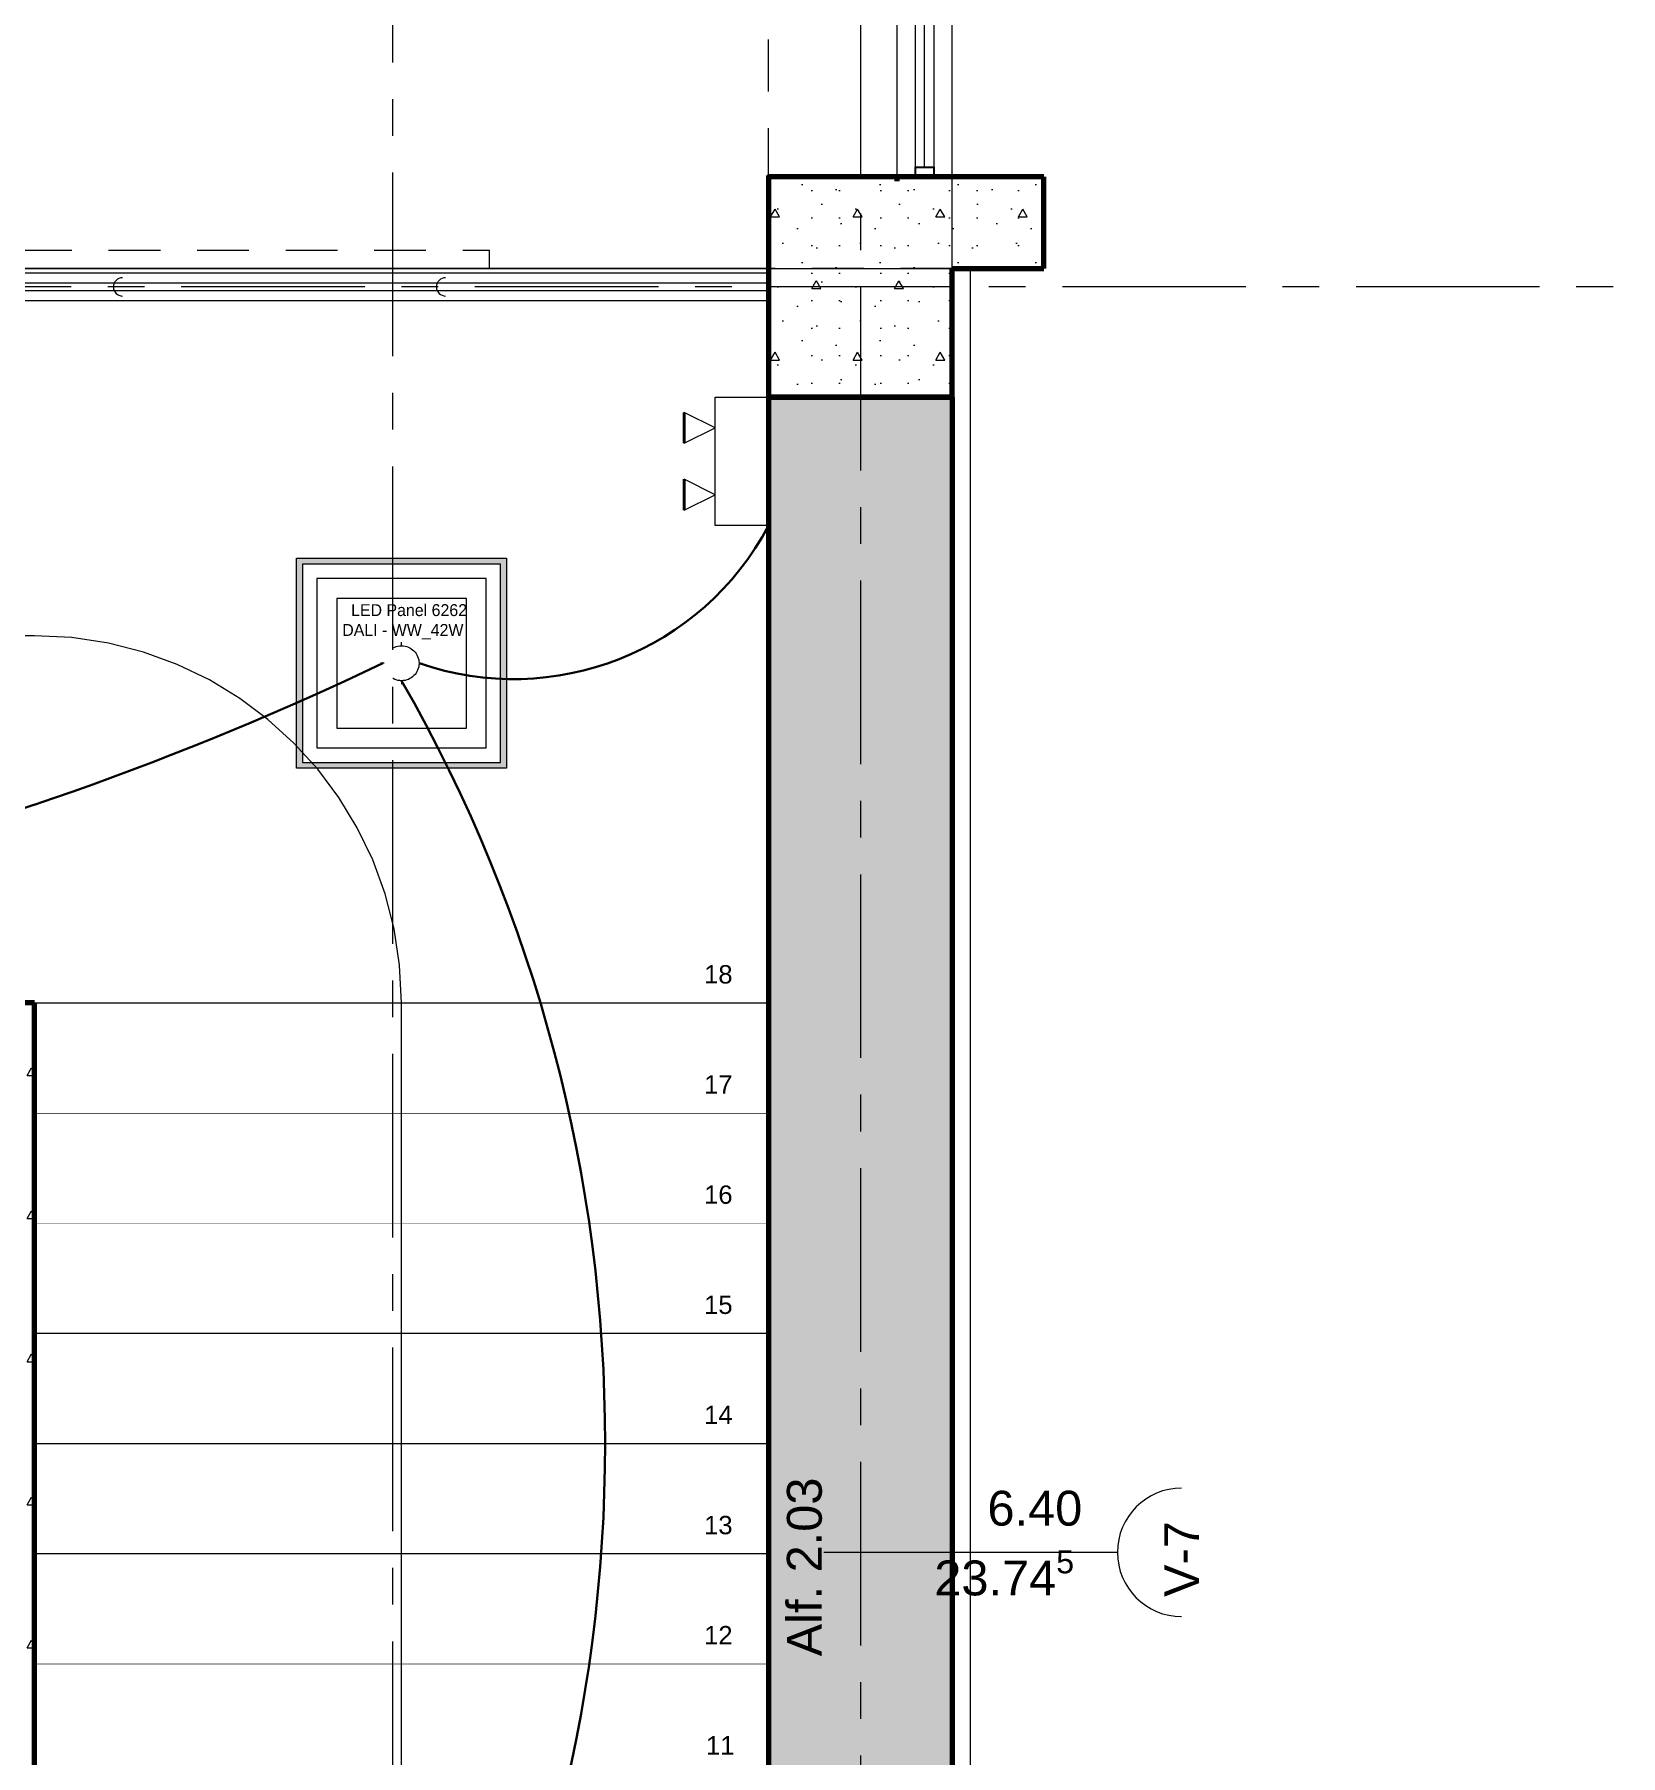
# Model space of a CAD drawing. Header units: inches. Extents: x -38 to 5698, y -33 to 92.
# Drawn here: x 141.57 to 145.891, y 22.7 to 27.388 of the extents above; entities that cross this region are included whole.
import ezdxf
from ezdxf.lldxf.tags import DXFTag

# ---------------------------------------------------------------- set-up
doc = ezdxf.new("R2010")
doc.units = ezdxf.units.IN
doc.header["$MEASUREMENT"] = 0
doc.set_wipeout_variables(frame=1)
for name, pattern in [('ACAD_ISO04W100', [30, 24, -3, 0, -3]), ('DASHED', [0.75, 0.5, -0.25]), ('Hidden Line', [0.195611, 0.141111, -0.0545]), ('Línea Oculta', [0.195611, 0.141111, -0.0545]), ('Punto & Raya', [0.65, 0.5, -0.075, 0, -0.075]), ('Raya Pequeña', [0.141111, 0.070556, -0.070556]), ('Wipeout_Contour', [1, 0, -1])]:
    doc.linetypes.add(name, pattern=pattern)
for name, color, linetype, lineweight in [('00_IE_Luminarias', 6, 'Continuous', 30), ('ALUMBRADO_PVC', 6, 'PVC1', 30), ('Luminaria', 9, 'Continuous', 9), ('Luminarias', 5, 'Continuous', 20), ('pulsador', 4, 'Continuous', 40)]:
    doc.layers.add(name, color=color, linetype=linetype, lineweight=lineweight)
for name, color, linetype in [('02 _ ARQ _ ALB _ Ejes Generales', 7, 'Continuous'), ('02 _ ARQ _ ZON _ Espacio.3D', 7, 'Continuous'), ('08 _ STR _ EXT _ 06 Columnas', 7, 'Continuous'), ('08 _ STR _ EXT _ 06 Elementos de Fachada', 7, 'Continuous'), ('08 _ STR _ EXT _ 07 Losa Aligerada', 7, 'Continuous'), ('08 _ STR _ EXT _ 09 Vigas', 7, 'Continuous'), ('08 _ STR _ EXT _ 11 Escaleras', 7, 'Continuous'), ('08 _ STR _ EXT _ 12 Ascensor', 7, 'Continuous'), ('Estructura - 04 MURO', 7, 'Continuous'), ('Interior - CIELO RASSO', 7, 'Continuous'), ('Interior - Escaleras & Barandillas', 7, 'Continuous'), ('Marcador - Secciones', 251, 'Continuous')]:
    doc.layers.add(name, color=color, linetype=linetype)
doc.styles.add('Estilo_Generado_3', font='arial.ttf')
doc.styles.add('Estilo_Generado_4', font='swisse.ttf')
doc.styles.add('{18b73a54-fa43-428c-adcb-c1c7bbdf2c84}', font='Simplex.shx')
tags = doc.linetypes.add('PVC1', pattern='A,1,-0.19772,["PVC",{18b73a54-fa43-428c-adcb-c1c7bbdf2c84},S=0.13,R=0,X=0,Y=-0.061851],-0.507647', length=1.705367).pattern_tags.tags
tags[6] = DXFTag(74, 10)
pattern_1 = [(0, (92.5, 3e-09), (0, 0.3897114), [0.024375, -0.200625]), (0, (92.6125, 0.19486), (0, 0.3897114), [0.024375, -0.200625]), (60, (92.5, 3e-09), (-0.3375, 0.1948557), [0.024375, -0.200625]), (60, (92.725, 3e-09), (-0.3375, 0.1948557), [0.024375, -0.200625]), (120, (92.5244, 3e-09), (0.3375, 0.1948557), [0.024375, -0.200625]), (120, (92.7494, 3e-09), (0.3375, 0.1948557), [0.024375, -0.200625]), (0, (92.500015, 0.0375), (0, 0.075), [0, -0.075, 0, -0.1125]), (45, (92.537515, 0.0375), (-0.05303301, 0.05303301), [0, -0.05625, 0, -0.09375])]

# ---------------------------------------------------------------- blocks, each defined once
blk = doc.blocks.new('*U268')
at = {"layer": 'Luminarias', "linetype": 'DASHED', "lineweight": 0, "ltscale": 0.05}
blk.add_lwpolyline([(0, -0.005), (0, 0.005)], dxfattribs=at)
blk = doc.blocks.new('*U269')
at = {"color": 0, "linetype": 'ByBlock', "lineweight": -2, "transparency": 16777216}
blk.add_blockref('*U268', (0, 0.055), dxfattribs=at)
for p, rotation in [((-0.055, 0), 90), ((0.055, 0), 270), ((0, -0.055), 180)]:
    blk.add_blockref('*U268', p, dxfattribs=dict(at, rotation=rotation))
blk = doc.blocks.new('PANEL CUADRAD 60X60 AD')
at = {"layer": 'Luminarias'}
h = blk.add_hatch(dxfattribs=at)
h.set_pattern_fill('DOTS', color=6, scale=0.0015)
h.set_pattern_definition([(0, (-2127.458864, -786.8599919), (0.001190625, 0.00238125), [0, -0.00238125])])
h.paths.add_polyline_path([(-0.3, 0.3), (-0.3, -0.3), (0.3, -0.3), (0.3, 0.3)])
h.paths.add_polyline_path([(0.283, 0.283), (0.283, -0.283), (-0.283, -0.283), (-0.283, 0.283)], flags=16)
h.paths.add_polyline_path([(0.2415, 0.2415), (0.2415, -0.2415), (-0.2415, -0.2415), (-0.2415, 0.2415)], flags=0)
h.paths.add_polyline_path([(0.1851, 0.1851), (0.1851, -0.1851), (-0.1851, -0.1851), (-0.1851, 0.1851)], flags=0)
h.paths.add_polyline_path([(0.05, 0, -1), (-0.05, 0, -1)], flags=0)
h.paths.add_polyline_path([(-0.1815, 0.0591), (0.2115, 0.0591), (0.2115, 0.1859), (-0.1815, 0.1859)], flags=8)
at = {"layer": 'Luminarias', "color": 6, "lineweight": 0}
for points in [[(-0.3, 0.3), (0.3, 0.3), (0.3, -0.3), (-0.3, -0.3)], [(-0.283, -0.283), (0.283, -0.283), (0.283, 0.283), (-0.283, 0.283)], [(-0.2415, -0.2415), (0.2415, -0.2415), (0.2415, 0.2415), (-0.2415, 0.2415)], [(-0.1851, -0.1851), (0.1851, -0.1851), (0.1851, 0.1851), (-0.1851, 0.1851)]]:
    blk.add_lwpolyline(points, close=True, dxfattribs=at)
at = {"layer": 'Luminarias', "color": 6}
blk.add_lwpolyline([(-0.3, 0.3), (0.3, 0.3), (0.3, -0.3), (-0.3, -0.3)], close=True, dxfattribs=at)
at = {"layer": 'Luminarias', "color": 6, "linetype": 'DASHED', "lineweight": 0, "ltscale": 0.01}
blk.add_circle((0, 0), 0.05, dxfattribs=at)
at = {"color": 6}
blk.add_blockref('*U269', (0, 0), dxfattribs=at)
at = {"layer": 'Luminarias', "color": 6, "insert": (-0.1693, 0.1686), "char_height": 0.034, "width": 0.456812, "attachment_point": 1}
blk.add_mtext('  LED Panel 6262 DALI - WW_42W {\\Ftxt|c0;\\C4;\\P} ', dxfattribs=at)
blk = doc.blocks.new('luz de emergencia')
at = {"color": 5, "lineweight": 40}
for p, q in [((164.1493, 48.9365, -0.0001), (164.2333, 48.9365, -0.0001)), ((164.3313, 48.9365, -0.0001), (164.4153, 48.9365, -0.0001))]:
    blk.add_line(p, q, dxfattribs=at)
at = {"layer": '00_IE_Luminarias', "color": 5, "linetype": 'Continuous', "lineweight": 13}
for p, q in [((164.1913, 49.0205, -0.0001), (164.1493, 48.9365, -0.0001)), ((164.2333, 48.9365, -0.0001), (164.1913, 49.0205, -0.0001)), ((164.3733, 49.0205, -0.0001), (164.3313, 48.9365, -0.0001)), ((164.4153, 48.9365, -0.0001), (164.3733, 49.0205, -0.0001))]:
    blk.add_line(p, q, dxfattribs=at)
at = {"layer": '00_IE_Luminarias', "color": 5, "linetype": 'Continuous', "lineweight": 13, "elevation": -0.0001}
blk.add_lwpolyline([(164.4573, 49.0205), (164.1073, 49.0205), (164.1073, 49.1666), (164.4573, 49.1665)], close=True, dxfattribs=at)

msp = doc.modelspace()

# ---------------------------------------------------------------- hatches: boundary and pattern name
at = {"layer": '08 _ STR _ EXT _ 06 Elementos de Fachada', "linetype": 'Continuous', "lineweight": 9}
h = msp.add_hatch(dxfattribs=at)
h.set_pattern_fill('HORMIGÓN_EN_MASA_0002', color=250, style=0, pattern_type=2)
h.set_pattern_definition(pattern_1)
h.paths.add_polyline_path([(144.07, 26.75), (144.32, 26.75), (144.32, 27), (144.07, 27)])

# ---------------------------------------------------------------- linework, layer by layer
at = {"layer": '02 _ ARQ _ ALB _ Ejes Generales', "color": 251, "linetype": 'Punto & Raya', "lineweight": 13}
msp.add_line((143.82, 45.9), (143.82, 2.05), dxfattribs=at)
at = {"layer": '02 _ ARQ _ ZON _ Espacio.3D', "color": 254, "linetype": 'Continuous', "lineweight": 0, "flags": 128}
msp.add_lwpolyline([(140.82, 15.1499), (140.8204, 17.1), (140.32, 17.1), (140.32, 19.05), (138.17, 19.05), (138.17, 20.35), (139.17, 20.35), (139.17, 22.25), (138.67, 22.25), (138.67, 22.7), (139.17, 22.7), (139.17, 24.4), (138.67, 24.4), (138.67, 24.85), (139.17, 24.85), (139.17, 26.75), (143.57, 26.75), (143.57, 27), (143.92, 27), (143.92, 29.7)], dxfattribs=at)
at = {"layer": '08 _ STR _ EXT _ 06 Elementos de Fachada', "color": 7, "linetype": 'Continuous', "lineweight": 80, "flags": 128}
for points in [[(144.32, 27), (144.07, 27)], [(144.32, 26.75), (144.32, 27)], [(144.07, 26.75), (144.32, 26.75)]]:
    msp.add_lwpolyline(points, dxfattribs=at)
at = {"layer": '08 _ STR _ EXT _ 09 Vigas', "color": 251, "linetype": 'Hidden Line', "lineweight": 13}
msp.add_line((144.07, 26.75), (144.07, 39.9), dxfattribs=at)
at = {"layer": '08 _ STR _ EXT _ 09 Vigas', "color": 251, "linetype": 'Continuous', "lineweight": 13}
msp.add_line((144.07, 26.4), (144.07, 20.7), dxfattribs=at)
at = {"layer": '08 _ STR _ EXT _ 09 Vigas', "color": 251, "linetype": 'Continuous', "lineweight": 80}
msp.add_line((144.07, 26.4), (144.07, 20.7), dxfattribs=at)
at = {"layer": '08 _ STR _ EXT _ 11 Escaleras', "color": 161, "linetype": 'Continuous', "lineweight": 13}
msp.add_line((143.57, 20.35), (143.57, 26.75), dxfattribs=at)
at = {"layer": 'Estructura - 04 MURO', "color": 165, "linetype": 'Continuous', "lineweight": 15}
for p, q in [((143.92, 27), (143.92, 29.7)), ((144.07, 27), (144.07, 29.7)), ((143.97, 27.026), (143.97, 28.33)), ((143.995, 27.026), (143.995, 28.33)), ((144.02, 28.33), (144.02, 27.026)), ((144.07, 20.35), (144.07, 26.75)), ((144.12, 20.35), (144.12, 26.75)), ((144.52, 23.2535), (143.72, 23.2535))]:
    msp.add_line(p, q, dxfattribs=at)
at = {"layer": 'Estructura - 04 MURO', "color": 7, "linetype": 'Continuous', "lineweight": 80}
msp.add_line((144.07, 27), (143.92, 27), dxfattribs=at)
at = {"layer": 'Estructura - 04 MURO', "color": 165, "linetype": 'Continuous', "lineweight": 25}
for p, q in [((143.97, 27), (143.97, 27.026)), ((143.97, 27.026), (144.02, 27.026)), ((144.02, 27.026), (144.02, 27))]:
    msp.add_line(p, q, dxfattribs=at)
at = {"layer": 'Estructura - 04 MURO', "color": 251, "linetype": 'Línea Oculta', "lineweight": 13}
msp.add_line((144.02, 26.4), (143.87, 26.4), dxfattribs=at)
at = {"layer": 'Estructura - 04 MURO', "color": 7, "linetype": 'Continuous', "lineweight": 80, "flags": 128}
msp.add_lwpolyline([(143.92, 26.9879), (143.92, 27)], dxfattribs=at)
at = {"layer": 'Estructura - 04 MURO', "color": 251, "linetype": 'Continuous', "lineweight": 13, "flags": 128}
msp.add_lwpolyline([(144.695, 23.4285, 1), (144.695, 23.0785)], format="xyb", dxfattribs=at)
at = {"layer": 'Interior - CIELO RASSO', "color": 251, "linetype": 'Línea Oculta', "lineweight": 13, "flags": 128}
msp.add_lwpolyline([(139.12, 26.8), (142.81, 26.8)], dxfattribs=at)

# ---------------------------------------------------------------- texts
at = {"layer": 'Estructura - 04 MURO', "color": 251, "lineweight": 25, "char_height": 0.095, "attachment_point": 7, "rotation": 90, "style": 'Estilo_Generado_4'}
for s, insert in [('\\A1;{\\pql;\\pt0;\\fSwis721 Ex BT|b0|i0|c0|p34;Alf. 2.03\\fSwis721 Ex BT|b0|i0|c0|p34;\\A1{\\H.66x;\\S^  ;}\\fSwis721 Ex BT|b0|i0|c0|p34;\\fSwis721 Ex BT|b0|i0|c0|p34;}', (143.7425, 22.9703)), ('\\A1;{\\pql;\\pt0;\\fSwis721 Ex BT|b0|i0|c0|p34;V-7\\fSwis721 Ex BT|b0|i0|c0|p34;\\fSwis721 Ex BT|b0|i0|c0|p34;\\fSwis721 Ex BT|b0|i0|c0|p34;}', (144.7425, 23.1319))]:
    msp.add_mtext(s, dxfattribs=dict(at, insert=insert))
at = {"layer": 'Estructura - 04 MURO', "color": 251, "lineweight": 25, "char_height": 0.095, "attachment_point": 7, "style": 'Estilo_Generado_4'}
for s, insert in [('\\A1;{\\pql;\\pt0;\\fSwis721 Ex BT|b0|i0|c0|p34;6.40\\fSwis721 Ex BT|b0|i0|c0|p34;\\A1{\\H.66x;\\S^  ;}\\fSwis721 Ex BT|b0|i0|c0|p34;\\fSwis721 Ex BT|b0|i0|c0|p34;}', (144.166, 23.2985)), ('\\A1;{\\pql;\\pt0;\\fSwis721 Ex BT|b0|i0|c0|p34;23.74\\fSwis721 Ex BT|b0|i0|c0|p34;\\A1{\\H.66x;\\S5^  ;}\\fSwis721 Ex BT|b0|i0|c0|p34;\\fSwis721 Ex BT|b0|i0|c0|p34;}', (144.0212, 23.1085))]:
    msp.add_mtext(s, dxfattribs=dict(at, insert=insert))

# ---------------------------------------------------------------- next in the draw order: wipeouts: each hides what was drawn before it
at = {"color": 254, "linetype": 'Wipeout_Contour', "lineweight": 0, "ltscale": 3417.818333}
msp.add_wipeout([(143.57, 24.75), (141.57, 24.75), (141.57, 22.35), (143.57, 22.35)], dxfattribs=at).dxf.layer = '08 _ STR _ EXT _ 11 Escaleras'

# ---------------------------------------------------------------- next in the draw order: wipeouts: each hides what was drawn before it
at = {"color": 254, "linetype": 'Wipeout_Contour', "lineweight": 0, "ltscale": 3417.976311}
msp.add_wipeout([(141.57, 24.75), (143.57, 24.75), (143.57, 25.1885), (141.57, 25.1885)], dxfattribs=at).dxf.layer = '08 _ STR _ EXT _ 11 Escaleras'

# ---------------------------------------------------------------- next in the draw order: linework, layer by layer
at = {"layer": '08 _ STR _ EXT _ 11 Escaleras', "color": 161, "linetype": 'Raya Pequeña', "lineweight": 13}
msp.add_line((143.57, 25.1885), (141.57, 25.1885), dxfattribs=at)

# ---------------------------------------------------------------- next in the draw order: wipeouts: each hides what was drawn before it
at = {"color": 254, "linetype": 'Wipeout_Contour', "lineweight": 0, "ltscale": 3418.096804}
msp.add_wipeout([(141.57, 26.75), (141.57, 25.1885), (143.57, 25.1885), (143.57, 26.75)], dxfattribs=at).dxf.layer = '08 _ STR _ EXT _ 11 Escaleras'

# ---------------------------------------------------------------- next in the draw order: linework, layer by layer
at = {"layer": '08 _ STR _ EXT _ 11 Escaleras', "color": 161, "linetype": 'Continuous', "lineweight": 13}
msp.add_line((143.57, 26.75), (141.57, 26.75), dxfattribs=at)
at = {"layer": '08 _ STR _ EXT _ 11 Escaleras', "color": 167, "linetype": 'Continuous', "lineweight": 18}
msp.add_line((143.57, 20.35), (143.57, 26.75), dxfattribs=at)

# ---------------------------------------------------------------- next in the draw order: wipeouts: each hides what was drawn before it
at = {"color": 254, "linetype": 'Wipeout_Contour', "lineweight": 0, "ltscale": 3409.275166}
msp.add_wipeout([(141.57, 26.75), (139.17, 26.75), (139.17, 24.75), (141.57, 24.75)], dxfattribs=at).dxf.layer = '08 _ STR _ EXT _ 11 Escaleras'

# ---------------------------------------------------------------- next in the draw order: linework, layer by layer
at = {"layer": '08 _ STR _ EXT _ 11 Escaleras', "color": 161, "linetype": 'Continuous', "lineweight": 13}
for p, q in [((141.57, 26.75), (139.17, 26.75)), ((141.57, 25.1885), (141.57, 20.35)), ((139.17, 24.75), (143.57, 24.75))]:
    msp.add_line(p, q, dxfattribs=at)
at = {"layer": '08 _ STR _ EXT _ 11 Escaleras', "color": 167, "linetype": 'Continuous', "lineweight": 18}
msp.add_line((141.57, 20.35), (141.57, 24.75), dxfattribs=at)

# ---------------------------------------------------------------- next in the draw order: wipeouts: each hides what was drawn before it
at = {"color": 254, "linetype": 'Wipeout_Contour', "lineweight": 0, "ltscale": 3417.733719}
msp.add_wipeout([(143.57, 22.95), (141.57, 22.95), (141.57, 22.65), (143.57, 22.65)], dxfattribs=at).dxf.layer = '08 _ STR _ EXT _ 11 Escaleras'

# ---------------------------------------------------------------- next in the draw order: linework, layer by layer
at = {"layer": '08 _ STR _ EXT _ 11 Escaleras', "color": 167, "linetype": 'Continuous', "lineweight": 18}
msp.add_line((143.57, 22.95), (141.57, 22.95), dxfattribs=at)

# ---------------------------------------------------------------- next in the draw order: wipeouts: each hides what was drawn before it
at = {"color": 254, "linetype": 'Wipeout_Contour', "lineweight": 0, "ltscale": 3417.76595}
msp.add_wipeout([(143.57, 23.25), (141.57, 23.25), (141.57, 22.95), (143.57, 22.95)], dxfattribs=at).dxf.layer = '08 _ STR _ EXT _ 11 Escaleras'

# ---------------------------------------------------------------- next in the draw order: linework, layer by layer
at = {"layer": '08 _ STR _ EXT _ 11 Escaleras', "color": 167, "linetype": 'Continuous', "lineweight": 18}
msp.add_line((143.57, 23.25), (141.57, 23.25), dxfattribs=at)

# ---------------------------------------------------------------- next in the draw order: wipeouts: each hides what was drawn before it
at = {"color": 254, "linetype": 'Wipeout_Contour', "lineweight": 0, "ltscale": 3417.798602}
msp.add_wipeout([(143.57, 23.55), (141.57, 23.55), (141.57, 23.25), (143.57, 23.25)], dxfattribs=at).dxf.layer = '08 _ STR _ EXT _ 11 Escaleras'

# ---------------------------------------------------------------- next in the draw order: wipeouts: each hides what was drawn before it
at = {"color": 254, "linetype": 'Wipeout_Contour', "lineweight": 0, "ltscale": 3417.831675}
msp.add_wipeout([(143.57, 23.85), (141.57, 23.85), (141.57, 23.55), (143.57, 23.55)], dxfattribs=at).dxf.layer = '08 _ STR _ EXT _ 11 Escaleras'

# ---------------------------------------------------------------- next in the draw order: linework, layer by layer
at = {"layer": '08 _ STR _ EXT _ 11 Escaleras', "color": 167, "linetype": 'Continuous', "lineweight": 18}
msp.add_line((141.57, 23.55), (143.57, 23.55), dxfattribs=at)

# ---------------------------------------------------------------- next in the draw order: wipeouts: each hides what was drawn before it
at = {"color": 254, "linetype": 'Wipeout_Contour', "lineweight": 0, "ltscale": 3417.865169}
msp.add_wipeout([(143.57, 24.15), (141.57, 24.15), (141.57, 23.85), (143.57, 23.85)], dxfattribs=at).dxf.layer = '08 _ STR _ EXT _ 11 Escaleras'

# ---------------------------------------------------------------- next in the draw order: linework, layer by layer
at = {"layer": '08 _ STR _ EXT _ 11 Escaleras', "color": 167, "linetype": 'Continuous', "lineweight": 18}
for p, q in [((143.57, 24.15), (141.57, 24.15)), ((141.57, 23.85), (143.57, 23.85))]:
    msp.add_line(p, q, dxfattribs=at)

# ---------------------------------------------------------------- next in the draw order: wipeouts: each hides what was drawn before it
at = {"color": 254, "linetype": 'Wipeout_Contour', "lineweight": 0, "ltscale": 3417.899083}
msp.add_wipeout([(143.57, 24.45), (141.57, 24.45), (141.57, 24.15), (143.57, 24.15)], dxfattribs=at).dxf.layer = '08 _ STR _ EXT _ 11 Escaleras'

# ---------------------------------------------------------------- next in the draw order: linework, layer by layer
at = {"layer": '08 _ STR _ EXT _ 11 Escaleras', "color": 167, "linetype": 'Continuous', "lineweight": 18}
msp.add_line((143.57, 24.45), (141.57, 24.45), dxfattribs=at)

# ---------------------------------------------------------------- next in the draw order: wipeouts: each hides what was drawn before it
at = {"color": 254, "linetype": 'Wipeout_Contour', "lineweight": 0, "ltscale": 3417.933419}
msp.add_wipeout([(143.57, 24.75), (141.57, 24.75), (141.57, 24.45), (143.57, 24.45)], dxfattribs=at).dxf.layer = '08 _ STR _ EXT _ 11 Escaleras'

# ---------------------------------------------------------------- next in the draw order: wipeouts: each hides what was drawn before it
at = {"color": 254, "linetype": 'Wipeout_Contour', "lineweight": 0, "ltscale": 3418.071165}
msp.add_wipeout([(141.57, 24.75), (143.57, 24.75), (143.57, 26.75), (141.57, 26.75)], dxfattribs=at).dxf.layer = '08 _ STR _ EXT _ 11 Escaleras'

# ---------------------------------------------------------------- next in the draw order: linework, layer by layer
at = {"layer": '08 _ STR _ EXT _ 11 Escaleras', "color": 167, "linetype": 'Continuous', "lineweight": 18}
for p, q in [((143.57, 26.75), (140.37, 26.75)), ((141.57, 26.75), (141.57, 24.75)), ((141.57, 25.75), (139.17, 25.75)), ((139.17, 24.75), (143.57, 24.75)), ((142.57, 22.35), (142.57, 24.75))]:
    msp.add_line(p, q, dxfattribs=at)
at = {"layer": '08 _ STR _ EXT _ 11 Escaleras', "color": 161, "linetype": 'ACAD_ISO04W100', "lineweight": 13}
for p, q in [((141.57, 20.35), (141.57, 26.75)), ((143.57, 20.35), (143.57, 26.75))]:
    msp.add_line(p, q, dxfattribs=at)
at = {"layer": '08 _ STR _ EXT _ 11 Escaleras', "color": 167, "linetype": 'Continuous', "lineweight": 18}
msp.add_arc((141.57, 24.75), 1, 0, 90, dxfattribs=at)

# ---------------------------------------------------------------- next in the draw order: wipeouts: each hides what was drawn before it
at = {"color": 254, "linetype": 'Wipeout_Contour', "lineweight": 0, "ltscale": 3417.733719}
msp.add_wipeout([(143.57, 22.95), (141.57, 22.95), (141.57, 22.65), (143.57, 22.65)], dxfattribs=at).dxf.layer = '08 _ STR _ EXT _ 11 Escaleras'

# ---------------------------------------------------------------- next in the draw order: linework, layer by layer
at = {"layer": '08 _ STR _ EXT _ 11 Escaleras', "color": 161, "linetype": 'ACAD_ISO04W100', "lineweight": 13}
msp.add_line((143.57, 22.95), (141.57, 22.95), dxfattribs=at)

# ---------------------------------------------------------------- next in the draw order: texts
at = {"layer": '08 _ STR _ EXT _ 11 Escaleras', "color": 161, "lineweight": 13, "insert": (143.3992, 22.7279), "char_height": 0.05, "attachment_point": 4, "style": 'Estilo_Generado_3'}
msp.add_mtext('\\A1;{\\pql;\\fArial|b0|i0|c0|p34;11}', dxfattribs=at)

# ---------------------------------------------------------------- next in the draw order: wipeouts: each hides what was drawn before it
at = {"color": 254, "linetype": 'Wipeout_Contour', "lineweight": 0, "ltscale": 3417.76595}
msp.add_wipeout([(143.57, 23.25), (141.57, 23.25), (141.57, 22.95), (143.57, 22.95)], dxfattribs=at).dxf.layer = '08 _ STR _ EXT _ 11 Escaleras'

# ---------------------------------------------------------------- next in the draw order: texts
at = {"layer": '08 _ STR _ EXT _ 11 Escaleras', "color": 161, "lineweight": 13, "insert": (143.3941, 23.0279), "char_height": 0.05, "attachment_point": 4, "style": 'Estilo_Generado_3'}
msp.add_mtext('\\A1;{\\pql;\\fArial|b0|i0|c0|p34;12}', dxfattribs=at)

# ---------------------------------------------------------------- next in the draw order: wipeouts: each hides what was drawn before it
at = {"color": 254, "linetype": 'Wipeout_Contour', "lineweight": 0, "ltscale": 3417.798602}
msp.add_wipeout([(143.57, 23.55), (141.57, 23.55), (141.57, 23.25), (143.57, 23.25)], dxfattribs=at).dxf.layer = '08 _ STR _ EXT _ 11 Escaleras'

# ---------------------------------------------------------------- next in the draw order: linework, layer by layer
at = {"layer": '08 _ STR _ EXT _ 11 Escaleras', "color": 161, "linetype": 'ACAD_ISO04W100', "lineweight": 13}
msp.add_line((141.57, 23.25), (143.57, 23.25), dxfattribs=at)

# ---------------------------------------------------------------- next in the draw order: texts
at = {"layer": '08 _ STR _ EXT _ 11 Escaleras', "color": 161, "lineweight": 13, "insert": (143.3941, 23.3274), "char_height": 0.05, "attachment_point": 4, "style": 'Estilo_Generado_3'}
msp.add_mtext('\\A1;{\\pql;\\fArial|b0|i0|c0|p34;13}', dxfattribs=at)

# ---------------------------------------------------------------- next in the draw order: wipeouts: each hides what was drawn before it
at = {"color": 254, "linetype": 'Wipeout_Contour', "lineweight": 0, "ltscale": 3417.831675}
msp.add_wipeout([(143.57, 23.85), (141.57, 23.85), (141.57, 23.55), (143.57, 23.55)], dxfattribs=at).dxf.layer = '08 _ STR _ EXT _ 11 Escaleras'

# ---------------------------------------------------------------- next in the draw order: linework, layer by layer
at = {"layer": '08 _ STR _ EXT _ 11 Escaleras', "color": 161, "linetype": 'ACAD_ISO04W100', "lineweight": 13}
msp.add_line((141.57, 23.55), (143.57, 23.55), dxfattribs=at)

# ---------------------------------------------------------------- next in the draw order: texts
at = {"layer": '08 _ STR _ EXT _ 11 Escaleras', "color": 161, "lineweight": 13, "insert": (143.3941, 23.6279), "char_height": 0.05, "attachment_point": 4, "style": 'Estilo_Generado_3'}
msp.add_mtext('\\A1;{\\pql;\\fArial|b0|i0|c0|p34;14}', dxfattribs=at)

# ---------------------------------------------------------------- next in the draw order: wipeouts: each hides what was drawn before it
at = {"color": 254, "linetype": 'Wipeout_Contour', "lineweight": 0, "ltscale": 3417.865169}
msp.add_wipeout([(143.57, 24.15), (141.57, 24.15), (141.57, 23.85), (143.57, 23.85)], dxfattribs=at).dxf.layer = '08 _ STR _ EXT _ 11 Escaleras'

# ---------------------------------------------------------------- next in the draw order: linework, layer by layer
at = {"layer": '08 _ STR _ EXT _ 11 Escaleras', "color": 161, "linetype": 'ACAD_ISO04W100', "lineweight": 13}
for p, q in [((143.57, 24.15), (141.57, 24.15)), ((141.57, 23.85), (143.57, 23.85))]:
    msp.add_line(p, q, dxfattribs=at)

# ---------------------------------------------------------------- next in the draw order: texts
at = {"layer": '08 _ STR _ EXT _ 11 Escaleras', "color": 161, "lineweight": 13, "insert": (143.3941, 23.9274), "char_height": 0.05, "attachment_point": 4, "style": 'Estilo_Generado_3'}
msp.add_mtext('\\A1;{\\pql;\\fArial|b0|i0|c0|p34;15}', dxfattribs=at)

# ---------------------------------------------------------------- next in the draw order: wipeouts: each hides what was drawn before it
at = {"color": 254, "linetype": 'Wipeout_Contour', "lineweight": 0, "ltscale": 3417.899083}
msp.add_wipeout([(143.57, 24.45), (141.57, 24.45), (141.57, 24.15), (143.57, 24.15)], dxfattribs=at).dxf.layer = '08 _ STR _ EXT _ 11 Escaleras'

# ---------------------------------------------------------------- next in the draw order: linework, layer by layer
at = {"layer": '08 _ STR _ EXT _ 11 Escaleras', "color": 161, "linetype": 'ACAD_ISO04W100', "lineweight": 13}
msp.add_line((143.57, 24.45), (141.57, 24.45), dxfattribs=at)

# ---------------------------------------------------------------- next in the draw order: texts
at = {"layer": '08 _ STR _ EXT _ 11 Escaleras', "color": 161, "lineweight": 13, "insert": (143.3941, 24.2274), "char_height": 0.05, "attachment_point": 4, "style": 'Estilo_Generado_3'}
msp.add_mtext('\\A1;{\\pql;\\fArial|b0|i0|c0|p34;16}', dxfattribs=at)

# ---------------------------------------------------------------- next in the draw order: wipeouts: each hides what was drawn before it
at = {"color": 254, "linetype": 'Wipeout_Contour', "lineweight": 0, "ltscale": 3417.933419}
msp.add_wipeout([(143.57, 24.75), (141.57, 24.75), (141.57, 24.45), (143.57, 24.45)], dxfattribs=at).dxf.layer = '08 _ STR _ EXT _ 11 Escaleras'

# ---------------------------------------------------------------- next in the draw order: hatches: boundary and pattern name
at = {"layer": '08 _ STR _ EXT _ 12 Ascensor', "linetype": 'Continuous', "lineweight": 9}
h = msp.add_hatch(dxfattribs=at)
h.set_pattern_fill('HORMIGÓN_EN_MASA_0002', style=0, pattern_type=2)
h.set_pattern_definition(pattern_1)
h.paths.add_polyline_path([(141.32, 24.5), (141.32, 22.6), (141.57, 22.6), (141.57, 24.5)])

# ---------------------------------------------------------------- next in the draw order: texts
at = {"layer": '08 _ STR _ EXT _ 11 Escaleras', "color": 161, "lineweight": 13, "insert": (143.3941, 24.5279), "char_height": 0.05, "attachment_point": 4, "style": 'Estilo_Generado_3'}
msp.add_mtext('\\A1;{\\pql;\\fArial|b0|i0|c0|p34;17}', dxfattribs=at)

# ---------------------------------------------------------------- next in the draw order: wipeouts: each hides what was drawn before it
at = {"color": 254, "linetype": 'Wipeout_Contour', "lineweight": 0, "ltscale": 3418.071165}
msp.add_wipeout([(141.57, 24.75), (143.57, 24.75), (143.57, 26.75), (141.57, 26.75)], dxfattribs=at).dxf.layer = '08 _ STR _ EXT _ 11 Escaleras'

# ---------------------------------------------------------------- next in the draw order: hatches: boundary and pattern name
at = {"layer": '08 _ STR _ EXT _ 06 Columnas', "linetype": 'Continuous', "lineweight": 9}
h = msp.add_hatch(dxfattribs=at)
h.set_pattern_fill('HORMIGÓN_EN_MASA_0002', style=0, pattern_type=2)
h.set_pattern_definition(pattern_1)
h.paths.add_polyline_path([(143.57, 26.4), (144.07, 26.4), (144.07, 26.75), (144.07, 27), (143.57, 27)])
at = {"layer": '08 _ STR _ EXT _ 09 Vigas', "linetype": 'Continuous', "lineweight": 18}
h = msp.add_hatch(dxfattribs=at)
h.set_pattern_fill('HORMIGÓN_EN_MASA__1__0002', color=12, style=0, pattern_type=2)
h.set_pattern_definition([(0, (92.5, 3e-09), (0, 0.3897114), [0.024375, -0.200625]), (0, (92.6125, 0.19486), (0, 0.3897114), [0.024375, -0.200625]), (60, (92.5, 3e-09), (-0.3375, 0.1948557), [0.024375, -0.200625]), (60, (92.725, 3e-09), (-0.3375, 0.1948557), [0.024375, -0.200625]), (120, (92.5244, 3e-09), (0.3375, 0.1948557), [0.024375, -0.200625]), (120, (92.7494, 3e-09), (0.3375, 0.1948557), [0.024375, -0.200625]), (0, (92.500015, 0.0375), (0, 0.075), [0, -0.075, 0, -0.1125]), (45, (92.537515, 0.0375), (-0.05303301, 0.05303301), [0, -0.05625, 0, -0.09375])])
h.paths.add_polyline_path([(143.57, 20.7), (144.07, 20.7), (144.07, 26.4), (143.57, 26.4)])

# ---------------------------------------------------------------- next in the draw order: linework, layer by layer
at = {"layer": '08 _ STR _ EXT _ 06 Columnas', "color": 7, "linetype": 'Continuous', "lineweight": 80, "flags": 128}
msp.add_lwpolyline([(144.07, 27), (143.57, 27), (143.57, 26.4), (144.07, 26.4), (144.07, 26.75)], dxfattribs=at)
at = {"layer": '08 _ STR _ EXT _ 09 Vigas', "color": 251, "linetype": 'Hidden Line', "lineweight": 13}
for p, q in [((143.57, 26.75), (143.57, 29.7)), ((144.07, 26.75), (143.57, 26.75))]:
    msp.add_line(p, q, dxfattribs=at)
at = {"layer": '08 _ STR _ EXT _ 09 Vigas', "color": 251, "linetype": 'Continuous', "lineweight": 13}
for q in [(143.57, 20.7), (144.07, 26.4)]:
    msp.add_line((143.57, 26.4), q, dxfattribs=at)
at = {"layer": '08 _ STR _ EXT _ 09 Vigas', "color": 251, "linetype": 'Continuous', "lineweight": 80}
for p, q in [((143.57, 26.4), (143.57, 20.7)), ((144.07, 26.4), (143.57, 26.4))]:
    msp.add_line(p, q, dxfattribs=at)
at = {"layer": '08 _ STR _ EXT _ 11 Escaleras', "color": 161, "linetype": 'ACAD_ISO04W100', "lineweight": 13}
msp.add_line((142.57, 22.35), (142.57, 24.75), dxfattribs=at)
at = {"layer": 'ALUMBRADO_PVC', "linetype": 'PVC1', "ltscale": 0.4}
for centre, radius, start, end in [((142.875, 26.4182), 0.7865, 250.9043, 332.0826), ((138.9569, 23.55), 4.1677, 330.1042, 29.8961)]:
    msp.add_arc(centre, radius, start, end, dxfattribs=at)
at = {"layer": 'Interior - CIELO RASSO', "color": 251, "linetype": 'Línea Oculta', "lineweight": 13, "flags": 128}
msp.add_lwpolyline([(142.81, 26.75), (142.81, 26.8)], dxfattribs=at)
at = {"layer": 'Interior - Escaleras & Barandillas', "color": 161, "linetype": 'Continuous', "lineweight": 13, "flags": 128}
for points in [[(141.81, 26.725, 1), (141.81, 26.675, 1)], [(142.69, 26.725, 1), (142.69, 26.675, 1)]]:
    msp.add_lwpolyline(points, format="xyb", dxfattribs=at)
at = {"layer": 'Marcador - Secciones', "color": 251, "linetype": 'Punto & Raya', "lineweight": 13}
msp.add_line((142.5454, 46.2111), (142.5454, 0.9472), dxfattribs=at)

# ---------------------------------------------------------------- next in the draw order: block references
at = {"layer": 'Luminaria', "xscale": 0.9538673662839494, "yscale": 0.9538673662839494, "zscale": 0.9538673662839494}
msp.add_blockref('PANEL CUADRAD 60X60 AD', (142.57, 25.675), dxfattribs=at)
at = {"layer": 'pulsador', "color": 4, "lineweight": 40, "rotation": 270}
msp.add_blockref('luz de emergencia', (94.4035, 190.5073, 0.0001), dxfattribs=at)

# ---------------------------------------------------------------- next in the draw order: texts
at = {"layer": '08 _ STR _ EXT _ 11 Escaleras', "color": 161, "lineweight": 13, "insert": (143.3941, 24.8274), "char_height": 0.05, "attachment_point": 4, "style": 'Estilo_Generado_3'}
msp.add_mtext('\\A1;{\\pql;\\fArial|b0|i0|c0|p34;18}', dxfattribs=at)

# ---------------------------------------------------------------- next in the draw order: wipeouts: each hides what was drawn before it
at = {"color": 254, "linetype": 'Wipeout_Contour', "lineweight": 0, "ltscale": 3413.473319}
msp.add_wipeout([(141.27, 26.75), (141.27, 24.75), (141.57, 24.75), (141.57, 26.75)], dxfattribs=at).dxf.layer = '08 _ STR _ EXT _ 11 Escaleras'

# ---------------------------------------------------------------- next in the draw order: hatches: boundary and pattern name
at = {"layer": '08 _ STR _ EXT _ 12 Ascensor', "linetype": 'Continuous', "lineweight": 9}
h = msp.add_hatch(dxfattribs=at)
h.set_pattern_fill('HORMIGÓN_EN_MASA_0002', style=0, pattern_type=2)
h.set_pattern_definition(pattern_1)
h.paths.add_polyline_path([(141.32, 24.5), (141.57, 24.75), (141.32, 24.75)])
h = msp.add_hatch(dxfattribs=at)
h.set_pattern_fill('HORMIGÓN_EN_MASA_0002', style=0, pattern_type=2)
h.set_pattern_definition(pattern_1)
h.paths.add_polyline_path([(141.32, 24.5), (141.57, 24.5), (141.57, 24.75)])

# ---------------------------------------------------------------- next in the draw order: linework, layer by layer
at = {"layer": '02 _ ARQ _ ALB _ Ejes Generales', "color": 251, "linetype": 'Punto & Raya', "lineweight": 13}
msp.add_line((148.07, 26.7), (135.2385, 26.7), dxfattribs=at)
at = {"layer": '08 _ STR _ EXT _ 07 Losa Aligerada', "color": 254, "linetype": 'Continuous', "lineweight": 18, "flags": 128}
msp.add_lwpolyline([(145.42, 14.9999), (144.07, 14.9999), (144.07, 18.1001), (144.07, 18.1001), (144.07, 20.35), (139.17, 20.35), (139.17, 22.35), (139.17, 22.6), (139.17, 24.5), (139.17, 24.75), (139.17, 26.75), (144.07, 26.75), (144.07, 29.7), (144.07, 29.7)], dxfattribs=at)
at = {"layer": '08 _ STR _ EXT _ 11 Escaleras', "color": 161, "linetype": 'ACAD_ISO04W100', "lineweight": 13}
for p, q in [((143.57, 26.75), (139.17, 26.75)), ((141.57, 25.75), (139.17, 25.75)), ((139.17, 24.75), (143.57, 24.75))]:
    msp.add_line(p, q, dxfattribs=at)
msp.add_arc((141.57, 24.75), 1, 0, 90, dxfattribs=at)
at = {"layer": '08 _ STR _ EXT _ 12 Ascensor', "color": 7, "linetype": 'Continuous', "lineweight": 80}
msp.add_line((141.57, 24.75), (139.17, 24.75), dxfattribs=at)
at = {"layer": '08 _ STR _ EXT _ 12 Ascensor', "color": 7, "linetype": 'Continuous', "lineweight": 80, "flags": 128}
msp.add_lwpolyline([(141.57, 22.35), (141.57, 24.75)], dxfattribs=at)
at = {"layer": 'ALUMBRADO_PVC', "linetype": 'PVC1', "ltscale": 0.4}
msp.add_arc((138.8838, 33.2638), 8.4145, 270.76336, 295.59492, dxfattribs=at)
at = {"layer": 'Interior - CIELO RASSO', "color": 251, "linetype": 'Línea Oculta', "lineweight": 13, "flags": 128}
msp.add_lwpolyline([(139.17, 26.75), (142.81, 26.75)], dxfattribs=at)
at = {"layer": 'Interior - Escaleras & Barandillas', "color": 161, "linetype": 'Continuous', "lineweight": 13, "flags": 128}
msp.add_lwpolyline([(143.57, 26.6625), (143.57, 26.7375), (139.17, 26.7375), (139.17, 26.6625)], close=True, dxfattribs=at)
for points in [[(143.57, 26.7098), (139.17, 26.7098)], [(139.17, 26.6903), (143.57, 26.6903)]]:
    msp.add_lwpolyline(points, dxfattribs=at)

doc.saveas('drawing.dxf')
